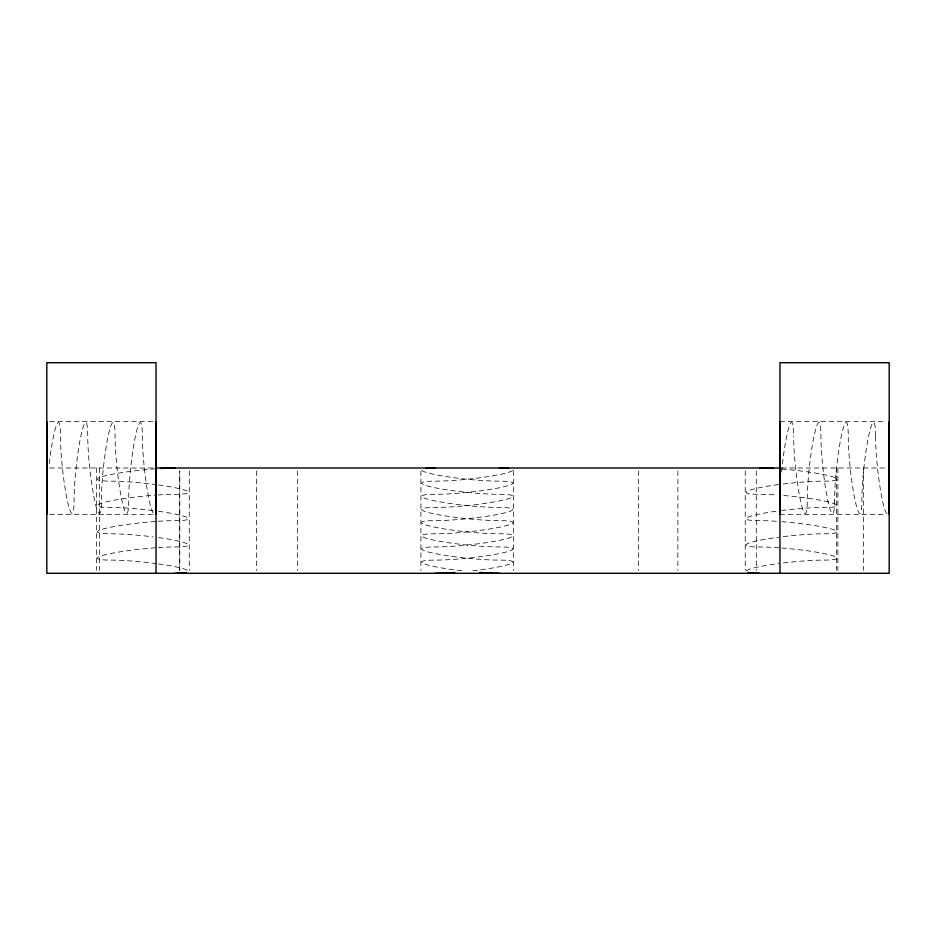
<?xml version="1.0" encoding="UTF-8"?>
<svg xmlns="http://www.w3.org/2000/svg" width="936" height="936" viewBox="0 0 936 936"><rect width="100%" height="100%" fill="white"/><g stroke="black" fill="none" stroke-linecap="round" stroke-linejoin="round"><path stroke-width="0.7" stroke-dasharray="4.68 3.51" d="M49.725 421.668L156.031 421.668M779.98 421.668L886.287 421.668M49.795 468L154.475 468M781.537 468L886.216 468M49.725 514.332L156.031 514.332M779.98 514.332L886.287 514.332M863.343 468L863.343 570.375M837.895 468L837.895 570.375M836.573 468L836.573 570.375M756.288 470.925L756.3 570.375M745.231 470.925L745.231 570.375M677.886 470.925L677.886 570.375M638.364 470.925L638.375 570.375M513.571 470.925L513.571 570.375M420.919 470.925L420.919 570.375M297.625 470.925L297.636 570.375M256.604 470.925L256.604 570.375M189.259 470.925L189.259 570.375M99.438 468L99.438 570.375M96.595 468L96.595 570.375M875.523 435.954A45.829 4.82 -83.9 0 0 868.702 435.708A45.829 4.82 -83.9 0 0 861.892 500.046A45.829 4.82 83.9 0 1 855.059 500.292A45.829 4.82 83.9 0 1 848.238 435.954A45.829 4.82 -83.9 0 0 841.405 435.708A45.829 4.82 -83.9 0 0 834.596 500.046M781.56 472.118A45.829 4.82 -83.9 0 1 789.095 426.793A45.829 4.82 -83.9 0 1 793.611 435.954M834.573 500.046A45.829 4.82 83.9 0 1 827.752 500.292A45.829 4.82 83.9 0 1 820.942 435.954A45.829 4.82 -83.9 0 0 814.109 435.708A45.829 4.82 -83.9 0 0 807.288 500.046A45.829 4.82 83.9 0 1 800.455 500.292A45.829 4.82 83.9 0 1 793.634 435.954M887.012 513.443A45.829 4.82 83.9 0 1 879.664 484.965A45.829 4.82 83.9 0 1 875.546 435.954M421.949 470.399A45.805 4.645 5.9 0 0 451.62 477.372A45.805 4.645 5.9 0 0 499.297 481.151A45.805 4.645 -5.9 0 1 499.543 487.738A45.805 4.645 -5.9 0 1 435.193 494.313A45.805 4.645 5.9 0 0 434.947 500.9A45.805 4.645 5.9 0 0 499.297 507.476A45.805 4.645 -5.9 0 1 499.543 514.063A45.805 4.645 -5.9 0 1 435.193 520.627A45.805 4.645 5.9 0 0 434.947 527.225A45.805 4.645 5.9 0 0 499.297 533.789A45.805 4.645 -5.9 0 1 499.543 540.376A45.805 4.645 -5.9 0 1 435.193 546.952A45.805 4.645 5.9 0 0 434.947 553.539A45.805 4.645 5.9 0 0 499.297 560.114A45.805 4.645 -5.9 0 1 510.097 563.917A45.805 4.645 -5.9 0 1 471.685 570.89M155.458 547.782A45.805 4.645 -5.9 0 0 103.685 555.165A45.805 4.645 -5.9 0 0 110.869 560.114A45.805 4.645 5.9 0 1 155.774 563.542M158.172 547.595A45.805 4.645 -5.9 0 1 174.985 546.975A45.805 4.645 5.9 0 0 158.5 537.58M155.458 521.469A45.805 4.645 -5.9 0 0 103.685 528.852A45.805 4.645 -5.9 0 0 110.869 533.789A45.805 4.645 5.9 0 1 153.013 536.866M158.172 521.282A45.805 4.645 -5.9 0 1 174.985 520.65A45.805 4.645 5.9 0 0 158.5 511.267M155.458 468.831A45.805 4.645 -5.9 0 0 103.685 476.213A45.805 4.645 -5.9 0 0 110.869 481.151A45.805 4.645 5.9 0 1 155.774 484.579M153.013 510.541A45.805 4.645 5.9 0 0 110.869 507.487A45.805 4.645 -5.9 0 1 103.685 502.527A45.805 4.645 -5.9 0 1 155.458 495.144M158.5 484.942A45.805 4.645 5.9 0 1 174.985 494.313A45.805 4.645 -5.9 0 0 158.172 494.957M158.5 563.905A45.805 4.645 5.9 0 1 188.23 570.89M512.542 470.399A45.805 4.645 -5.9 0 1 482.871 477.372A45.805 4.645 -5.9 0 1 435.193 481.151A45.805 4.645 5.9 0 0 434.947 487.738A45.805 4.645 5.9 0 0 499.297 494.313A45.805 4.645 -5.9 0 1 499.543 500.9A45.805 4.645 -5.9 0 1 435.193 507.476A45.805 4.645 5.9 0 0 434.947 514.063A45.805 4.645 5.9 0 0 499.297 520.627A45.805 4.645 -5.9 0 1 499.543 527.225A45.805 4.645 -5.9 0 1 435.193 533.789A45.805 4.645 5.9 0 0 434.947 540.376A45.805 4.645 5.9 0 0 499.297 546.952A45.805 4.645 -5.9 0 1 499.543 553.539A45.805 4.645 -5.9 0 1 435.193 560.114A45.805 4.645 5.9 0 0 424.394 563.917A45.805 4.645 5.9 0 0 462.805 570.89M781.806 547.993A45.805 4.645 5.9 0 1 831.507 555.364A45.805 4.645 5.9 0 1 823.621 560.114A45.805 4.645 -5.9 0 0 781.478 563.179M779.033 547.782A45.805 4.645 5.9 0 0 759.505 546.975A45.805 4.645 -5.9 0 1 778.717 537.217M781.806 521.68A45.805 4.645 5.9 0 1 831.507 529.051A45.805 4.645 5.9 0 1 823.621 533.789A45.805 4.645 -5.9 0 0 781.478 536.866M776.318 521.282A45.805 4.645 5.9 0 0 759.505 520.65A45.805 4.645 -5.9 0 1 778.717 510.892M781.806 469.041A45.805 4.645 5.9 0 1 831.507 476.412A45.805 4.645 5.9 0 1 823.621 481.151A45.805 4.645 -5.9 0 0 781.478 484.216M781.478 510.541A45.805 4.645 -5.9 0 1 823.621 507.487A45.805 4.645 5.9 0 0 831.507 502.726A45.805 4.645 5.9 0 0 781.806 495.355M778.717 484.579A45.805 4.645 -5.9 0 0 759.505 494.313A45.805 4.645 5.9 0 1 776.318 494.957M746.261 570.89A45.805 4.645 -5.9 0 1 778.717 563.542M49.28 463.554A45.829 4.82 -83.9 0 1 56.511 425.166A45.829 4.82 -83.9 0 1 60.442 435.954A45.829 4.82 83.9 0 0 67.275 500.292A45.829 4.82 83.9 0 0 74.084 500.046A45.829 4.82 -83.9 0 1 80.929 435.708A45.829 4.82 -83.9 0 1 87.738 435.954A45.829 4.82 83.9 0 0 94.583 500.292A45.829 4.82 83.9 0 0 101.392 500.046A45.829 4.82 -83.9 0 1 108.225 435.708A45.829 4.82 -83.9 0 1 115.046 435.954A45.829 4.82 83.9 0 0 121.879 500.292A45.829 4.82 83.9 0 0 128.7 500.046A45.829 4.82 -83.9 0 1 135.533 435.708A45.829 4.82 -83.9 0 1 142.342 435.954A45.829 4.82 83.9 0 0 146.882 487.574A45.829 4.82 83.9 0 0 154.428 513.244M179.735 570.375L179.735 470.925L179.724 570.375"/><path stroke-width="1.4" d="M46.812 514.332L46.812 421.668M156.019 514.332L156.031 421.668M779.98 514.332L779.98 421.668M889.2 514.238L889.2 421.668M155.832 468L780.179 468M779.957 573.3L779.957 362.7L889.2 362.7L889.188 573.3L46.812 573.3L46.812 362.7L156.043 362.7L156.043 573.3M779.992 500.046A45.829 4.82 -83.9 0 1 780.109 493.412M889.165 500.046A45.829 4.82 83.9 0 1 888.685 509.652M425.576 468.48A45.805 4.645 5.9 0 1 435.193 468.012M454.72 572.458A45.805 4.645 -5.9 0 1 435.193 573.277M160.84 468.48A45.805 4.645 -5.9 0 1 174.985 468.012M186.545 572.458A45.805 4.645 5.9 0 1 174.985 573.277M499.297 468.012A45.805 4.645 -5.9 0 1 508.915 468.48M499.297 573.277A45.805 4.645 5.9 0 1 479.77 572.458M759.505 468.012A45.805 4.645 5.9 0 1 773.651 468.48M759.505 573.277A45.805 4.645 -5.9 0 1 747.946 572.458M46.812 500.046A45.829 4.82 -83.9 0 1 47.291 485.901M155.996 500.046A45.829 4.82 83.9 0 1 155.867 505.51"/></g></svg>
